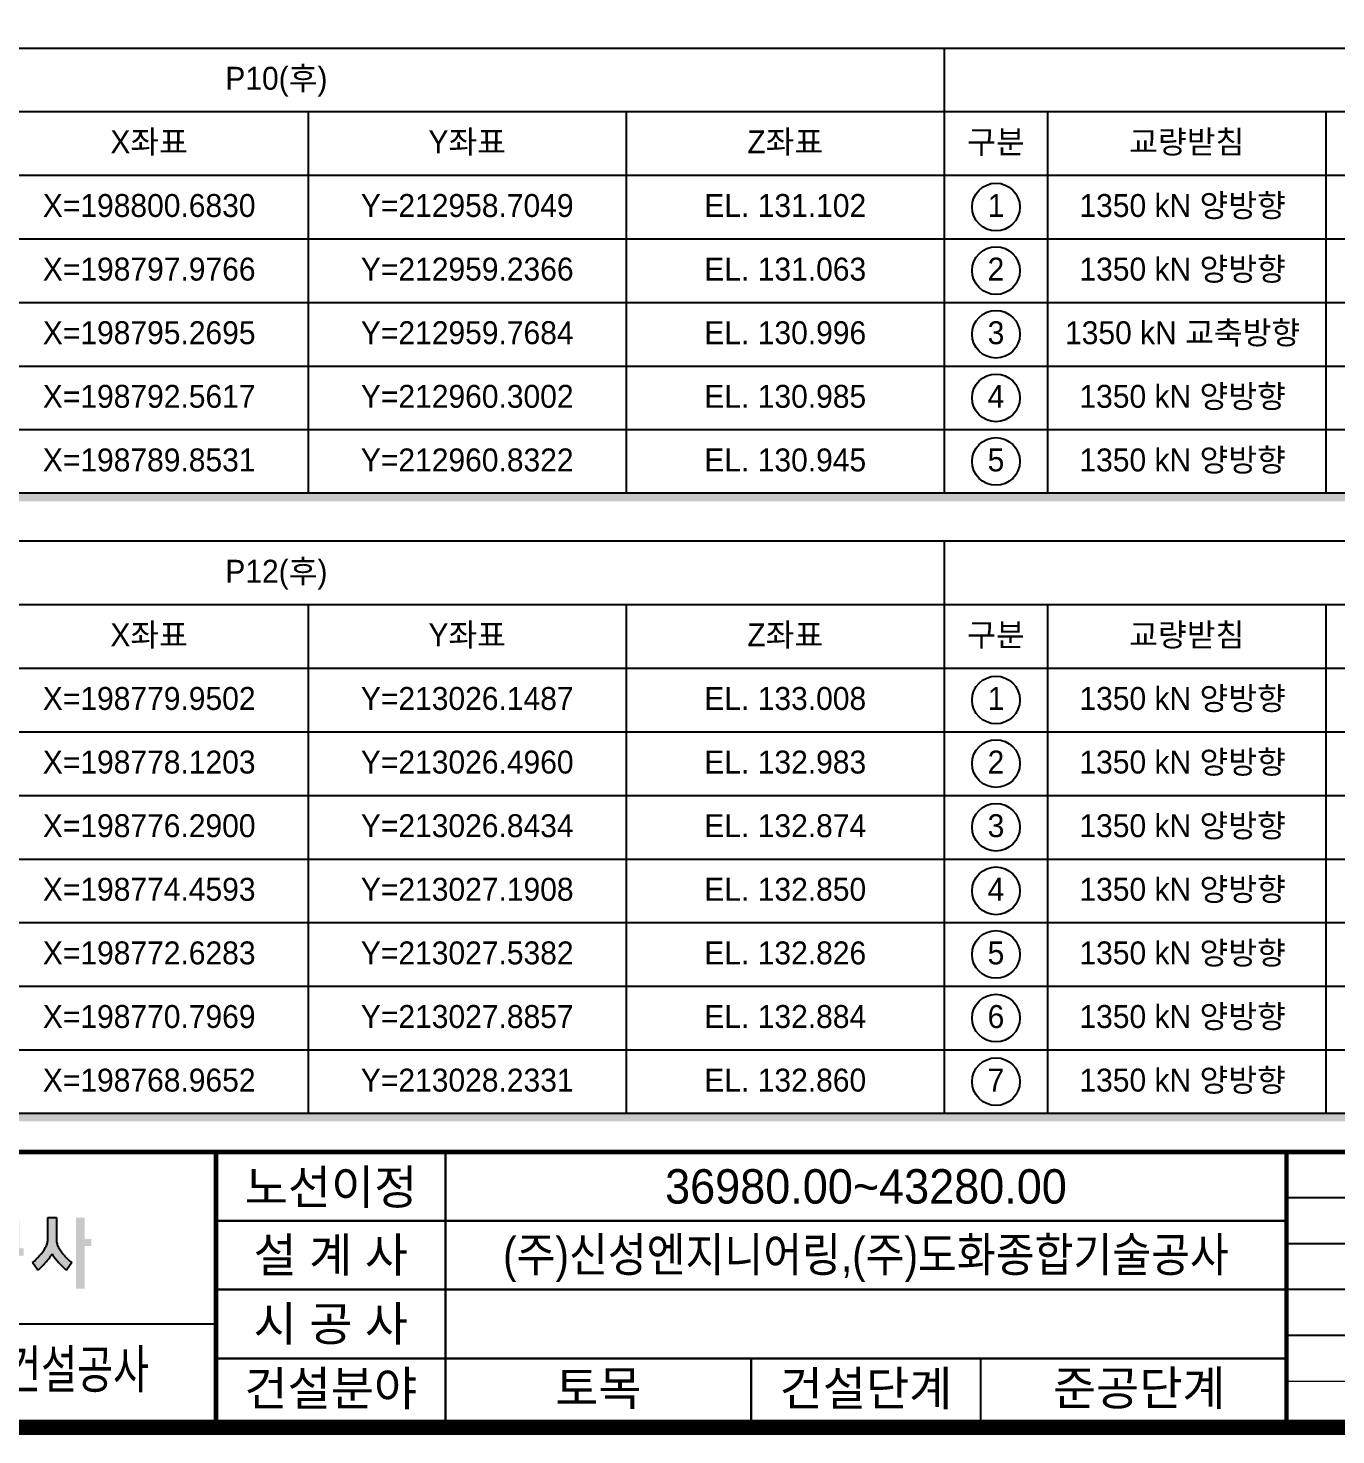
# Model space of a CAD drawing. Header units: feet. Extents: x 0 to 3364000, y 0 to 594000.
# Drawn here: x 2653413 to 2824460, y 19000 to 203000 of the extents above; entities that cross this region are included whole.
import ezdxf
from ezdxf.enums import TextEntityAlignment as Align

# ---------------------------------------------------------------- set-up
doc = ezdxf.new("R2010")
doc.units = ezdxf.units.FT
doc.header["$LTSCALE"] = 150
doc.header["$MEASUREMENT"] = 0
for name, color, linetype in [('CS-TABL-LIN2', 1, 'CONTINUOUS'), ('CS-TEXT', 3, 'CONTINUOUS'), ('CX-BORD', 3, 'CONTINUOUS'), ('CX-BORD-LIN1', 4, 'CONTINUOUS'), ('CX-BORD-LIN2', 3, 'CONTINUOUS'), ('CX-BORD-TEX2', 7, 'CONTINUOUS'), ('CX-BORD-TEX3', 6, 'CONTINUOUS'), ('CX-MISC', 2, 'CONTINUOUS')]:
    doc.layers.add(name, color=color, linetype=linetype)
doc.styles.add('A_STANDARD', font='')
doc.styles.add('TB_TEXT', font='')
doc.styles.add('TB_WBTXT', font='')
doc.styles.add('TB_WMTXT', font='')
doc.styles.get('A_STANDARD').set_extended_font_data('Dotum')
doc.styles.get('TB_TEXT').set_extended_font_data('Dotum')
doc.styles.get('TB_WBTXT').set_extended_font_data('Dotum')
doc.styles.get('TB_WMTXT').set_extended_font_data('DotumChe')

# ---------------------------------------------------------------- blocks, each defined once
blk = doc.blocks.new('CXBLKA1-KHCA')
at = {"layer": 'CX-MISC'}
h = blk.add_hatch(color=256, dxfattribs=at)
edge = h.paths.add_edge_path()
edge.add_line((107.9778740442489, 27.41098282072666), (109.1178608621631, 27.41098282072666))
edge.add_line((109.1178608621631, 27.41098282072666), (109.1178608621631, 24.52625033250946))
edge.add_ellipse((111.1315912850914, 24.52625033250946), major_axis=(1.423922437525125, 1.423922437525125), ratio=0.9999999999877932, start_angle=134.9999999996503, end_angle=150.4083540195588)
edge.add_ellipse((111.0599655308251, 24.50651007661703), major_axis=(-1.371387085788608, 1.371387085788608), ratio=0.9999999999686995, start_angle=60.40835402064291, end_angle=76.40699230373096)
edge.add_ellipse((116.1641243821432, 27.62295700356039), major_axis=(-5.600138617327037, 5.600138617327037), ratio=0.9999999999603058, start_angle=76.40699230384661, end_angle=85.88461907425453)
edge.add_ellipse((116.0788296669634, 27.54911247231588), major_axis=(5.520363297509162, 5.520363297509162), ratio=0.999999999949711, start_angle=175.8846190738819, end_angle=185.498605573288)
edge.add_line((111.1128377935092, 21.5251813151955), (110.425519095792, 20.53661067045336))
edge.add_ellipse((116.0592068170954, 27.38744947237696), major_axis=(6.27185896011057, 6.27185896011057), ratio=0.9999999999984391, start_angle=176.3708019332198, end_angle=185.568326765232, ccw=False)
edge.add_ellipse((116.3247234658556, 27.62172626510359), major_axis=(6.522243269682175, 6.522243269682175), ratio=0.9999999999833827, start_angle=167.5283811306355, end_angle=176.3728192081858, ccw=False)
edge.add_ellipse((100.7710222266105, 27.62171815180785), major_axis=(6.522233754792293, 6.522233754792294), ratio=0.9999999999404946, start_angle=273.627174327113, end_angle=282.47162533282375, ccw=False)
edge.add_ellipse((101.0365186565105, 27.38745922995817), major_axis=(-6.271868525785868, 6.271868525785868), ratio=0.9999999999774836, start_angle=174.431680263644, end_angle=183.6291910378794, ccw=False)
edge.add_line((106.67021581062, 20.53661067045427), (105.98289711291, 21.52518131519641))
edge.add_ellipse((101.0907219493311, 27.47349182965822), major_axis=(-5.445905609150724, 5.445905609150725), ratio=0.9999999999845044, start_angle=174.4355142587048, end_angle=184.1812610942053)
edge.add_ellipse((100.8448753184712, 27.68631167911566), major_axis=(5.67583248095178, 5.67583248095178), ratio=0.9999999999795375, start_angle=274.178720153324, end_angle=283.5296684689223)
edge.add_ellipse((106.0394556361207, 24.50491430308752), major_axis=(1.368574444784678, 1.368574444784678), ratio=0.9999999999539206, start_angle=283.5764598141617, end_angle=299.6081938609199)
edge.add_ellipse((105.9689990102415, 24.52559349772777), major_axis=(-1.420489234984229, 1.420489234984229), ratio=0.9999999999656235, start_angle=209.5729121827227, end_angle=225.0187337992064)
edge.add_line((107.9778740442489, 24.52625033251037), (107.9778740442489, 27.41098282072666))
edge = h.paths.add_edge_path()
edge.add_ellipse((67.37603770211717, 24.30039487202806), major_axis=(1.504242208672451, 1.504242208672451), ratio=0.9999999999981602, start_angle=315.34468613898633, end_angle=366.80653755705595, ccw=False)
edge.add_ellipse((67.27625962975435, 24.37194503893365), major_axis=(1.575316638757421, 1.575316638757421), ratio=0.9999999999996019, start_angle=223.6390132931491, end_angle=313.4888194230683, ccw=False)
edge.add_ellipse((67.16982707184798, 24.37131007463007), major_axis=(1.574877981142001, 1.574877981142001), ratio=0.9999999999992726, start_angle=136.495261307601, end_angle=226.3769059759312, ccw=False)
edge.add_ellipse((67.07073309012776, 24.3003556324194), major_axis=(-1.504299073733391, 1.504299073733391), ratio=0.9999999999999032, start_angle=-6.805493754840882, end_angle=44.654270058741474, ccw=False)
edge.add_line((65.75529128406197, 25.97231384401597), (64.94337166810874, 25.97231384401597))
edge.add_line((64.94337166810874, 25.97231384401597), (64.94337166810874, 26.94631428081642))
edge.add_line((64.94337166810874, 26.94631428081642), (66.65335189498, 26.94631428081642))
edge.add_line((66.65335189498, 26.94631428081642), (66.65335189498, 27.72076184733409))
edge.add_line((66.65335189498, 27.72076184733409), (67.79333871288691, 27.72076184733409))
edge.add_line((67.79333871288691, 27.72076184733409), (67.79333871288691, 26.94631428081642))
edge.add_line((67.79333871288691, 26.94631428081642), (69.50331893975817, 26.94631428081642))
edge.add_line((69.50331893975817, 26.94631428081642), (69.50331893975817, 25.97231384401597))
edge.add_line((69.50331893975817, 25.97231384401597), (68.69139932380494, 25.97231384401597))
h.paths.add_polyline_path([(113.6778081338052, 24.62297158126525), (113.6778081338052, 23.69363450144387), (112.8228180203732, 23.69363450144387), (112.8228180203732, 18.11761202251832), (111.6828312024591, 18.11761202251832), (111.6828312024591, 27.41098282072666), (112.8228180203732, 27.41098282072666), (112.8228180203732, 24.62297158126525)])
edge = h.paths.add_edge_path()
edge.add_line((98.57298279648239, 27.41098282072575), (98.57298279648239, 26.48164574090619))
edge.add_line((98.57298279648239, 26.48164574090619), (103.1329300681318, 26.48164574090619))
edge.add_line((103.1329300681318, 26.48164574090619), (103.1329300681318, 23.38385547483826))
edge.add_line((103.1329300681318, 23.38385547483826), (101.4229498412606, 23.38385547483644))
edge.add_line((101.4229498412606, 23.38385547483644), (101.4229498412606, 25.24252963447829))
edge.add_line((101.4229498412606, 25.24252963447829), (100.2829630233537, 25.24252963447829))
edge.add_line((100.2829630233537, 25.24252963447829), (100.2829630233537, 23.38385547483735))
edge.add_line((100.2829630233537, 23.38385547483735), (98.00298938753258, 23.38385547483735))
edge.add_line((98.00298938753258, 23.38385547483735), (98.00298938753258, 22.45451839501597))
edge.add_line((98.00298938753258, 22.45451839501597), (104.8429102949958, 22.45451839501597))
edge.add_line((104.8429102949958, 22.45451839501597), (104.8429102949958, 23.38385547483826))
edge.add_line((104.8429102949958, 23.38385547483826), (104.2729168860387, 23.38385547483826))
edge.add_line((104.2729168860387, 23.38385547483826), (104.2729168860387, 26.79142476751271))
edge.add_ellipse((103.6138801427878, 26.79142476751362), major_axis=(0.4660093502033603, 0.4660093502033603), ratio=0.9999999999954137, start_angle=314.9999999998686, end_angle=355.6008038990802)
edge.add_ellipse((103.6996937893346, 26.86497804669138), major_axis=(0.3860904325082848, 0.3860904325082848), ratio=0.9999999999834801, start_angle=355.600803899467, end_angle=404.661092122516)
edge.add_line((103.7029234770889, 27.41098282072666), (98.57298279648239, 27.41098282072757))
edge = h.paths.add_edge_path()
edge.add_line((90.59307507111225, 27.41098282072666), (90.59307507111225, 26.48164574090528))
edge.add_line((90.59307507111225, 26.48164574090528), (95.15302234275441, 26.48164574090528))
edge.add_line((95.15302234275441, 26.48164574090528), (95.15302234275441, 24.93275060787177))
edge.add_line((95.15302234275441, 24.93275060787177), (90.59307507111225, 24.93275060787177))
edge.add_line((90.59307507111225, 24.93275060787177), (90.59307507111225, 22.45451839501506))
edge.add_ellipse((91.25211181435589, 22.45451839501506), major_axis=(-0.4660093502088446, 0.4660093502088446), ratio=0.9999999999913296, start_angle=45.00000000024838, end_angle=85.60080389913834)
edge.add_ellipse((91.16629816781642, 22.38096511583639), major_axis=(-0.3860904325117341, 0.3860904325117341), ratio=0.9999999999975614, start_angle=85.60080389898076, end_angle=134.6610921219729)
edge.add_line((91.16306848006207, 21.83496034180111), (92.87304870693333, 21.83496034180111))
edge.add_line((92.87304870693333, 21.83496034180111), (92.87304870693333, 19.66650715555546))
edge.add_line((92.87304870693333, 19.66650715555546), (90.02308166215516, 19.66650715555546))
edge.add_line((90.02308166215516, 19.66650715555546), (90.02308166215516, 18.73717007573318))
edge.add_line((90.02308166215516, 18.73717007573318), (96.8630025696184, 18.73717007573318))
edge.add_line((96.8630025696184, 18.73717007573318), (96.8630025696184, 19.66650715555456))
edge.add_line((96.8630025696184, 19.66650715555456), (94.01303552484023, 19.66650715555637))
edge.add_line((94.01303552484023, 19.66650715555637), (94.01303552484023, 21.83496034180111))
edge.add_line((94.01303552484023, 21.83496034180111), (96.29300916066131, 21.83496034180202))
edge.add_line((96.29300916066131, 21.83496034180202), (96.29300916066131, 22.76429742162249))
edge.add_line((96.29300916066131, 22.76429742162249), (91.73306188901915, 22.7642974216234))
edge.add_line((91.73306188901915, 22.7642974216234), (91.73306188901915, 24.00341352805039))
edge.add_line((91.73306188901915, 24.00341352805039), (96.29300916066131, 24.00341352805039))
edge.add_line((96.29300916066131, 24.00341352805039), (96.29300916066131, 26.79142476751271))
edge.add_ellipse((95.6339724174104, 26.79142476751362), major_axis=(0.4660093502033603, 0.4660093502033603), ratio=0.9999999999954137, start_angle=314.9999999998686, end_angle=355.6008038990802)
edge.add_ellipse((95.71978606395714, 26.86497804669138), major_axis=(0.3860904325082848, 0.3860904325082848), ratio=0.9999999999834801, start_angle=355.600803899467, end_angle=404.661092122516)
edge.add_line((95.7230157517115, 27.41098282072666), (90.59307507111225, 27.41098282072666))
edge = h.paths.add_edge_path()
edge.add_line((88.3131014352839, 27.41098282072666), (82.61316734573484, 27.41098282072666))
edge.add_line((82.61316734573484, 27.41098282072666), (82.61316734573484, 23.07407644822901))
edge.add_ellipse((83.27220408897847, 23.07407644822901), major_axis=(-0.4660093502088446, 0.4660093502088446), ratio=0.9999999999913296, start_angle=45.00000000024838, end_angle=85.60080389913834)
edge.add_ellipse((83.186390442439, 23.00052316905125), major_axis=(-0.3860904325121443, 0.3860904325121443), ratio=0.9999999999976675, start_angle=85.60080389905275, end_angle=134.6610921219765)
edge.add_line((83.18316075468465, 22.45451839501506), (84.89314098155592, 22.45451839501506))
edge.add_line((84.89314098155592, 22.45451839501506), (84.89314098155592, 19.66650715555546))
edge.add_line((84.89314098155592, 19.66650715555546), (82.04317393677775, 19.66650715555456))
edge.add_line((82.04317393677775, 19.66650715555456), (82.04317393677775, 18.73717007573318))
edge.add_line((82.04317393677775, 18.73717007573318), (88.88309484424099, 18.73717007573227))
edge.add_line((88.88309484424099, 18.73717007573227), (88.88309484424099, 19.66650715555456))
edge.add_line((88.88309484424099, 19.66650715555456), (86.03312779946282, 19.66650715555546))
edge.add_line((86.03312779946282, 19.66650715555546), (86.03312779946282, 22.45451839501506))
edge.add_line((86.03312779946282, 22.45451839501506), (88.3131014352839, 22.45451839501597))
edge.add_line((88.3131014352839, 22.45451839501597), (88.3131014352839, 23.38385547483644))
edge.add_line((88.3131014352839, 23.38385547483644), (83.75315416364174, 23.38385547483644))
edge.add_line((83.75315416364174, 23.38385547483644), (83.75315416364174, 26.48164574090528))
edge.add_line((83.75315416364174, 26.48164574090528), (88.3131014352839, 26.48164574090619))
edge.add_line((88.3131014352839, 26.48164574090619), (88.3131014352839, 27.41098282072666))
edge = h.paths.add_edge_path()
edge.add_line((79.19320689199958, 18.11761202251832), (80.33319370990648, 18.11761202251832))
edge.add_line((80.33319370990648, 18.11761202251832), (80.33319370990648, 21.52518131519459))
edge.add_line((80.33319370990648, 21.52518131519459), (78.0532200740854, 21.52518131519459))
edge.add_line((78.0532200740854, 21.52518131519459), (78.0532200740854, 23.07407644822901))
edge.add_line((78.0532200740854, 23.07407644822901), (80.90318711886357, 23.07407644822901))
edge.add_line((80.90318711886357, 23.07407644822901), (80.90318711886357, 24.00341352805039))
edge.add_line((80.90318711886357, 24.00341352805039), (80.33319370990648, 24.00341352805039))
edge.add_line((80.33319370990648, 24.00341352805039), (80.33319370990648, 26.79142476751271))
edge.add_ellipse((79.67415696666285, 26.79142476751271), major_axis=(-0.4660093502087288, 0.4660093502087288), ratio=0.999999999992538, start_angle=225.0000000002138, end_angle=265.6008038991931)
edge.add_ellipse((79.75997061320231, 26.86497804669138), major_axis=(0.3860904325112979, 0.3860904325112978), ratio=0.9999999999972204, start_angle=355.6008038990304, end_angle=404.6610921221224)
edge.add_line((79.76320030095667, 27.41098282072666), (74.34826291587524, 27.41098282072666))
edge.add_line((74.34826291587524, 27.41098282072666), (74.34826291587524, 26.48164574090528))
edge.add_line((74.34826291587524, 26.48164574090528), (79.19320689199958, 26.48164574090619))
edge.add_line((79.19320689199958, 26.48164574090619), (79.19320689199958, 24.00341352805039))
edge.add_line((79.19320689199958, 24.00341352805039), (73.77826950691815, 24.00341352805039))
edge.add_line((73.77826950691815, 24.00341352805039), (73.77826950691815, 23.07407644822992))
edge.add_line((73.77826950691815, 23.07407644822992), (76.9132332561785, 23.07407644822901))
edge.add_line((76.9132332561785, 23.07407644822901), (76.9132332561785, 21.52518131519459))
edge.add_line((76.9132332561785, 21.52518131519459), (74.34826291587524, 21.52518131519459))
edge.add_line((74.34826291587524, 21.52518131519459), (74.34826291587524, 20.59584423537321))
edge.add_line((74.34826291587524, 20.59584423537321), (79.19320689199958, 20.59584423537321))
edge.add_line((79.19320689199958, 20.59584423537321), (79.19320689199958, 18.11761202251832))
edge = h.paths.add_edge_path()
edge.add_line((71.78329257557925, 18.11761202251832), (66.65335189498, 18.11761202251832))
edge.add_ellipse((66.65335189498, 18.65664917758035), major_axis=(-0.3811568276557835, 0.3811568276557835), ratio=0.9999999999994826, start_angle=85.26189602124572, end_angle=134.9999999999852, ccw=False)
edge.add_ellipse((66.75310468680982, 18.74113170977866), major_axis=(0.4735903651952771, 0.4735903651952774), ratio=0.9999999999825419, start_angle=135.3389078773165, end_angle=175.2618960213058, ccw=False)
edge.add_ellipse((275.5659343171646, 19.97628618215926), major_axis=(148.1291412814274, 148.1291412814274), ratio=0.9999999999999856, start_angle=134.6610921221518, end_angle=135.3389078778469, ccw=False)
edge.add_line((66.08335848602292, 21.21540228858807), (67.22334530392982, 21.21540228858807))
edge.add_line((67.22334530392982, 21.21540228858807), (67.22334530392982, 19.0469491023397))
edge.add_line((67.22334530392982, 19.0469491023397), (71.78329257557925, 19.0469491023397))
edge.add_line((71.78329257557925, 19.0469491023397), (71.78329257557925, 18.11761202251832))
edge = h.paths.add_edge_path(flags=16)
edge.add_ellipse((101.6158650624639, 19.89227167121511), major_axis=(-1.333050875015032, 1.828749574824664e-12), ratio=0.8665097612796068, start_angle=9.069669729661365e-11, end_angle=360.0000000000907)
edge = h.paths.add_edge_path()
edge.add_ellipse((101.615865060332, 19.89227167121511), major_axis=(-2.472888854892517, 9.512614793242103e-12), ratio=0.8429164421115551, start_angle=-179.99999999973852, end_angle=180.0000000002615, ccw=False)
h.paths.add_polyline_path([(72.63828268901125, 24.93275060787177), (72.63828268901125, 24.00341352805039), (71.78329257557925, 24.00341352805039), (71.78329257557925, 20.59584423537321), (70.50080740542762, 20.59584423537412), (70.50080740542762, 27.41098282072666), (71.78329257557925, 27.41098282072666), (71.78329257557925, 24.93275060787177)])
edge = h.paths.add_edge_path(flags=16)
edge.add_ellipse((67.22334530392982, 24.31319255465782), major_axis=(2.052932193119041e-11, 1.468114939737461), ratio=0.7764969806233553, start_angle=1.031821739161387e-09, end_angle=360.0000000010318, ccw=False)
at = {"layer": 'CX-BORD-LIN1', "const_width": 2}
blk.add_lwpolyline([(796, -2.273736754432321e-12), (0, 0), (0, 553.9999999999997), (795.9999999999998, 553.9999999999997)], close=True, dxfattribs=at)
at = {"layer": 'CX-BORD-LIN1'}
for points, const_width in [([(796, 36.00000000000114), (0, 35.99999999999885)], 0.6), ([(130, -2.575717417130363e-13), (130, 35.99999999999922)], 0.6), ([(160.0000000000001, -4.298783551348606e-13), (160.0000000000001, 35.99999999999928)], 0.3), ([(270, 3.326315811464117e-13), (270, 35.99999999999962)], 0.6), ([(558, 6.000000000000252), (270, 5.9999999999993)], 0.2)]:
    blk.add_lwpolyline(points, dxfattribs=dict(at, const_width=const_width))
at = {"layer": 'CX-BORD-LIN2'}
blk.add_line((558, 30.00000000000032), (270, 29.99999999999946), dxfattribs=at)
at = {"layer": 'CX-BORD-LIN2', "const_width": 0.3}
for points in [[(270, 26.99999999999945), (130, 26.99999999999923)], [(270, 17.99999999999945), (130, 17.99999999999923)], [(130, 13.49999999999942), (0, 13.49999999999923)], [(270, 8.999999999999446), (130, 8.999999999999226)], [(200.0000000000001, -8.526512829121202e-13), (200.0000000000001, 8.999999999999337)], [(230.0000000000001, -7.993605777301127e-13), (230.0000000000001, 8.999999999999384)]]:
    blk.add_lwpolyline(points, dxfattribs=at)
at = {"layer": 'CX-BORD-LIN2'}
for points in [[(558, 24.00000000000025), (270, 23.9999999999993)], [(558, 18.00000000000136), (270, 18.00000000000041)], [(558, 12.00000000000136), (270, 12.00000000000041)]]:
    blk.add_lwpolyline(points, dxfattribs=at)
at = {"layer": 'CX-MISC'}
for p, q in [((107.9778740442489, 27.41098282072666), (109.1178608621631, 27.41098282072666)), ((107.9778740442489, 24.52625033251037), (107.9778740442489, 27.41098282072666)), ((109.1178608621631, 27.41098282072666), (109.1178608621631, 24.52625033250946)), ((106.67021581062, 20.53661067045427), (105.98289711291, 21.52518131519641)), ((111.1128377935092, 21.5251813151955), (110.425519095792, 20.53661067045336))]:
    blk.add_line(p, q, dxfattribs=at)
for centre, major_axis, ratio, start_param, end_param in [((106.0394556361207, 24.50491430308752), (1.368574444784678, 1.368574444784678), 0.9999999999539206, 4.949342904906509, 5.229149448826513), ((105.9689990102415, 24.52559349772777), (-1.420489234984229, 1.420489234984229), 0.9999999999656235, 3.657737340581448, 3.9273177834648), ((111.1315912850914, 24.52625033250946), (1.423922437525125, 1.423922437525125), 0.9999999999877932, 2.356194490186241, 2.625121000146549), ((111.0599655308251, 24.50651007661703), (-1.371387085788608, 1.371387085788608), 0.9999999999686995, 1.054324673370573, 1.333553587246072), ((101.0907219493311, 27.47349182965822), (-5.445905609150724, 5.445905609150725), 0.9999999999845044, 3.044474056223914, 3.214569426569216), ((100.8448753184712, 27.68631167911566), (5.67583248095178, 5.67583248095178), 0.9999999999795375, 4.785321405579635, 4.948526241870644), ((100.7710222266105, 27.62171815180785), (6.522233754792296, 6.522233754792295), 0.9999999999404943, 4.775695114936621, 4.930059905517598), ((116.3247234658556, 27.62172626510359), (6.522243269682172, 6.522243269682172), 0.9999999999833843, 2.923921841265531, 3.078286406207539), ((116.1641243821432, 27.62295700356039), (-5.600138617327036, 5.600138617327036), 0.9999999999603058, 1.333553587248091, 1.498969379666866), ((116.0788296669634, 27.54911247231588), (5.520363297509162, 5.520363297509162), 0.999999999949711, 3.069765706455259, 3.237561425112179), ((101.0365186565105, 27.38745922995817), (-6.271868525785869, 6.27186852578587), 0.9999999999774871, 3.044407140386598, 3.204933986384659), ((116.0592068170954, 27.38744947237696), (6.271858960110571, 6.271858960110571), 0.9999999999984442, 3.078251198117465, 3.238778289470016)]:
    blk.add_ellipse(centre, major_axis=major_axis, ratio=ratio, start_param=start_param, end_param=end_param, dxfattribs=at)
at = {"layer": 'CX-BORD-LIN1', "style": 'TB_TEXT'}
for tag, height, p in [('TR_RNUM5', 3, (285.1051166181959, 32.63656332936301)), ('TR_RDAT5', 3.5, (317.5, 33.00000000000011)), ('TR_DGN5', 3.5, (451.1184542177598, 33.00000000000009)), ('TR_CHK5', 3.5, (491.1184542177598, 33.00000000000009)), ('TR_APP5', 3.5, (531.1184542177598, 33.00000000000032)), ('TR_RNUM4', 3, (285.1051166181959, 26.63656332936284)), ('TR_RDAT4', 3.5, (317.5, 26.99999999999994)), ('TR_DGN4', 3.5, (451.1184542177598, 26.99999999999993)), ('TR_CHK4', 3.5, (491.1184542177598, 26.99999999999993)), ('TR_APP4', 3.5, (531.1184542177598, 27.00000000000015)), ('TR_RNUM3', 3, (285.1051166181959, 20.63656332936395)), ('TR_RDAT3', 3.5, (317.5, 21.00000000000105)), ('TR_DGN3', 3.5, (451.1184542177598, 21.00000000000103)), ('TR_CHK3', 3.5, (491.1184542177598, 21.00000000000103)), ('TR_APP3', 3.5, (531.1184542177598, 21.00000000000126)), ('TR_RDAT2', 3.5, (317.5, 15.00000000000105)), ('TR_DGN2', 3.5, (451.1184542177598, 15.00000000000103)), ('TR_CHK2', 3.5, (491.1184542177598, 15.00000000000103)), ('TR_APP2', 3.5, (531.1184542177598, 15.00000000000126)), ('TR_RNUM2', 3, (285.1051166181959, 14.63656332936395)), ('TR_RNUM1', 3, (285.1051166181959, 8.636563329362843)), ('TR_RDAT1', 3.5, (317.5, 8.999999999999943)), ('TR_DGN1', 3.5, (451.1184542177598, 8.99999999999993)), ('TR_CHK1', 3.5, (491.1184542177598, 8.99999999999993)), ('TR_APP1', 3.5, (531.1184542177598, 9.000000000000156))]:
    blk.add_attdef(tag, text='', height=height, dxfattribs=at).set_placement(p, align=Align.MIDDLE_CENTER)
for tag, p in [('TR_RCON5', (342.3033138082338, 33.00000000000011)), ('TR_RCON4', (342.3033138082338, 26.99999999999994)), ('TR_RCON3', (342.3033138082338, 21.00000000000105)), ('TR_RCON2', (342.3033138082338, 15.00000000000105)), ('TR_RCON1', (342.3033138082338, 8.999999999999943))]:
    blk.add_attdef(tag, text='', height=3.5, dxfattribs=at).set_placement(p, align=Align.MIDDLE_LEFT)
at = {"layer": 'CX-BORD-LIN2', "style": 'TB_TEXT'}
blk.add_attdef('TD_VERSION', text='', height=3, rotation=90, dxfattribs=at).set_placement((800.499999405456, 48.01489921212271), align=Align.MIDDLE_CENTER)
at = {"layer": 'CX-BORD-TEX2', "style": 'TB_WMTXT'}
for tag, height, p in [('TB_CNAME', 5, (15.34476638720094, 531.8324131479245)), ('TB_CSCOP', 4, (16.63456755316179, 523.8324131479245))]:
    blk.add_attdef(tag, text='', height=height, dxfattribs=at).set_placement(p, align=Align.BOTTOM_LEFT)
at = {"layer": 'CX-BORD-TEX2', "style": 'TB_WBTXT'}
for tag, height, p in [('TB_MTITIL', 10, (397.9999999999999, 533.3264135606181)), ('TB_STITL', 7, (397.9999999999999, 518.3264135606181))]:
    blk.add_attdef(tag, text='', height=height, dxfattribs=at).set_placement(p, align=Align.MIDDLE_CENTER)
at = {"layer": 'CX-BORD-TEX3', "style": 'TB_TEXT'}
for s, p in [('노선이정', (145.0338518561471, 31.45595740059141)), ('설 계 사', (145.0000000000001, 22.58754437093034)), ('시 공 사', (145.0000000000001, 13.59273296473088)), ('건설분야', (145, 5.125020286179691)), ('건설단계', (215.0000000000001, 5.125020286179208))]:
    blk.add_text(s, height=4.500000000000001, dxfattribs=at).set_placement(p, align=Align.MIDDLE)
for tag, height, p in [('TD_LNDST', 4.500000000000001, (215, 31.49999999999946)), ('TD_DSECT', 4.500000000000001, (605.5, 31.50000000000056)), ('TD_DDIST', 4.500000000000001, (654.5, 31.5000000000007)), ('TD_DNAME_TOP', 4.500000000000001, (755, 27.95701132476691)), ('TD_DCOMP', 4.500000000000001, (215.0000000000001, 22.58754437093034)), ('TD_CSECT', 4.500000000000001, (605.5, 22.50000000000055)), ('TD_CDIST', 4.500000000000001, (654.5, 22.50000000000063)), ('TD_DNAME_MAIN', 4.500000000000001, (755, 21.47309584254916)), ('TD_DNAME_BOT', 3, (755, 15.24894304459829)), ('TD_CCOMP', 4.500000000000001, (215.0000000000001, 13.59273296473088)), ('TD_HSCAL', 4.500000000000001, (620.8841087955549, 13.74838269424776)), ('TD_VSCAL', 4.500000000000001, (656.8614607241562, 13.74838269424776)), ('TD_CNAME', 5, (65, 7.595640316786881)), ('TD_FIELD', 4.500000000000001, (180, 5.125020286179691)), ('TD_CSTEP', 4.500000000000001, (250.7440000000001, 5.125020286179208)), ('TD_DWGCODE', 4.500000000000001, (637, 4.790803741701226)), ('TD_DWGNO', 4.500000000000001, (755, 5.001673382306535))]:
    blk.add_attdef(tag, text='', height=height, dxfattribs=at).set_placement(p, align=Align.MIDDLE_CENTER)

msp = doc.modelspace()

# ---------------------------------------------------------------- linework, layer by layer
at = {"layer": 'CS-TABL-LIN2'}
for p, q in [((2773242.445518489, 200399.9996386475), (2773242.445518489, 142159.9996386475)), ((2598522.445518489, 192079.9996386475), (3297402.445518489, 192079.9996386475)), ((2690042.445518489, 192079.9996386475), (2690042.445518489, 142159.9996386475)), ((2731642.445518489, 192079.9996386475), (2731642.445518489, 142159.9996386475)), ((2786762.445518489, 192079.9996386475), (2786762.445518489, 142159.9996386475)), ((2823162.445518488, 192079.9996386475), (2823162.445518488, 142159.9996386475)), ((2598522.445518489, 183759.9996386475), (3297402.445518489, 183759.9996386475)), ((2598522.445518489, 175439.9996386477), (3297402.445518489, 175439.9996386477)), ((2598522.445518489, 167119.9996386477), (3297402.445518489, 167119.9996386477)), ((2598522.445518489, 158799.9996386475), (3297402.445518489, 158799.9996386475)), ((2598522.445518489, 150479.9996386475), (3297402.445518489, 150479.9996386475)), ((2773242.445518489, 135919.9996386475), (2773242.445518489, 61039.99963864754)), ((2598522.445518489, 127599.9996386475), (3297402.445518489, 127599.9996386475)), ((2690042.445518489, 127599.9996386475), (2690042.445518489, 61039.99963864754)), ((2731642.445518489, 127599.9996386475), (2731642.445518489, 61039.99963864754)), ((2786762.445518489, 127599.9996386475), (2786762.445518489, 61039.99963864754)), ((2823162.445518488, 127599.9996386475), (2823162.445518488, 61039.99963864754)), ((2598522.445518489, 119279.9996386475), (3297402.445518489, 119279.9996386475)), ((2598522.445518489, 110959.9996386475), (3297402.445518489, 110959.9996386475)), ((2598522.445518489, 102639.9996386475), (3297402.445518489, 102639.9996386475)), ((2598522.445518489, 94319.99963864754), (3297402.445518489, 94319.99963864754)), ((2598522.445518489, 85999.99963864754), (3297402.445518489, 85999.99963864754)), ((2598522.445518489, 77679.99963864754), (3297402.445518489, 77679.99963864754)), ((2598522.445518489, 69359.99963864754), (3297402.445518489, 69359.99963864754))]:
    msp.add_line(p, q, dxfattribs=at)
for points in [[(2598522.445518489, 200399.9996386475), (3297402.445518489, 200399.9996386475), (3297402.445518489, 142159.9996386475), (2598522.445518489, 142159.9996386475)], [(2598522.445518489, 135919.9996386475), (3297402.445518489, 135919.9996386475), (3297402.445518489, 61039.99963864754), (2598522.445518489, 61039.99963864754)]]:
    msp.add_lwpolyline(points, close=True, dxfattribs=at)
for centre in [(2780002.445518488, 179599.9996386477), (2780002.445518488, 171279.9996386477), (2780002.445518488, 162959.9996386477), (2780002.445518488, 154639.9996386475), (2780002.445518488, 146319.9996386475), (2780002.445518488, 115119.9996386475), (2780002.445518488, 106799.9996386475), (2780002.445518488, 98479.99963864754), (2780002.445518488, 90159.99963864754), (2780002.445518488, 81839.99963864754), (2780002.445518488, 73519.99963864754), (2780002.445518488, 65199.99963864754)]:
    msp.add_circle(centre, 3120, dxfattribs=at)
for points in [[(2599562.445518489, 142159.9996386475), (3298442.445518489, 142159.9996386475), (2599562.445518489, 141119.9996386475), (3298442.445518489, 141119.9996386475)], [(2599562.445518489, 61039.99963864754), (3298442.445518489, 61039.99963864754), (2599562.445518489, 59999.99963864754), (3298442.445518489, 59999.99963864754)]]:
    msp.add_solid(points, dxfattribs=at)

# ---------------------------------------------------------------- block references
at = {"layer": 'CX-BORD'}
ref = msp.add_blockref('CXBLKA1-KHCA', (2548000, 19999.99963864754), dxfattribs=dict(at, xscale=1000, yscale=1000, zscale=1000))
ref.add_attrib('TD_CNAME', '고속국도 제600호선 부산외곽순환 고속도로 건설공사', dxfattribs={"layer": 'CX-BORD-TEX3', "height": 5000.000040781247, "rotation": 5.336085289072462e-09, "style": 'TB_TEXT', "width": 0.75}).set_placement((2613000.000530072, 27595.64001783798), align=Align.MIDDLE_CENTER)
ref.add_attrib('TD_FIELD', '토목', dxfattribs={"layer": 'CX-BORD-TEX3', "height": 4500.000036703122, "rotation": 5.336085289072462e-09, "style": 'TB_TEXT'}).set_placement((2728000.0014681, 25125.01996830176), align=Align.MIDDLE_CENTER)
ref.add_attrib('TD_CSTEP', '준공단계', dxfattribs={"layer": 'CX-BORD-TEX3', "height": 4500.000036703122, "rotation": 5.336085289072462e-09, "style": 'TB_TEXT'}).set_placement((2798744.002045095, 25125.01996923308), align=Align.MIDDLE_CENTER)
ref.add_attrib('TD_DCOMP', '(주)신성엔지니어링,(주)도화종합기술공사', dxfattribs={"layer": 'CX-BORD-TEX3', "height": 4500.000036703122, "rotation": 5.336085289072462e-09, "style": 'TB_TEXT', "width": 0.9}).set_placement((2763000.001753345, 42587.54419609974), align=Align.MIDDLE_CENTER)
ref.add_attrib('TD_LNDST', '36980.00~43280.00', dxfattribs={"layer": 'CX-BORD-TEX3', "height": 4500.000036703122, "rotation": 5.336085289072462e-09, "style": 'TB_TEXT'}).set_placement((2763000.001753271, 51499.99989755522), align=Align.MIDDLE_CENTER)

# ---------------------------------------------------------------- texts
at = {"layer": 'CS-TEXT', "color": 7, "style": 'A_STANDARD'}
for s, p in [('P10(후)', (2685882.445518488, 194939.9996386475)), ('X좌표', (2669242.445518489, 186619.9996386475)), ('Y좌표', (2710842.445518489, 186619.9996386475)), ('Z좌표', (2752442.445518489, 186619.9996386475)), ('구분', (2780002.445518488, 186619.9996386475)), ('교량받침', (2804962.445518489, 186619.9996386475)), ('X=198800.6830', (2669242.445518489, 178299.9996386475)), ('Y=212958.7049', (2710842.445518489, 178299.9996386475)), ('EL. 131.102', (2752442.445518489, 178299.9996386475)), ('1', (2780002.445518488, 178299.9996386475)), ('1350 kN 양방향 ', (2804962.445518489, 178299.9996386475)), ('X=198797.9766', (2669242.445518489, 169979.9996386475)), ('Y=212959.2366', (2710842.445518489, 169979.9996386475)), ('EL. 131.063', (2752442.445518489, 169979.9996386475)), ('2', (2780002.445518488, 169979.9996386475)), ('1350 kN 양방향 ', (2804962.445518489, 169979.9996386475)), ('X=198795.2695', (2669242.445518489, 161659.9996386475)), ('Y=212959.7684', (2710842.445518489, 161659.9996386475)), ('EL. 130.996', (2752442.445518489, 161659.9996386475)), ('3', (2780002.445518488, 161659.9996386475)), ('1350 kN 교축방향 ', (2804962.445518489, 161659.9996386475)), ('1350 kN 양방향 ', (2804962.445518489, 153339.9996386475)), ('X=198792.5617', (2669242.445518489, 153339.9996386475)), ('Y=212960.3002', (2710842.445518489, 153339.9996386475)), ('EL. 130.985', (2752442.445518489, 153339.9996386475)), ('4', (2780002.445518488, 153339.9996386475)), ('X=198789.8531', (2669242.445518489, 145019.9996386477)), ('Y=212960.8322', (2710842.445518489, 145019.9996386477)), ('EL. 130.945', (2752442.445518489, 145019.9996386477)), ('5', (2780002.445518488, 145019.9996386477)), ('1350 kN 양방향 ', (2804962.445518489, 145019.9996386477)), ('P12(후)', (2685882.445518488, 130459.9996386475)), ('X좌표', (2669242.445518489, 122139.9996386475)), ('Y좌표', (2710842.445518489, 122139.9996386475)), ('Z좌표', (2752442.445518489, 122139.9996386475)), ('구분', (2780002.445518488, 122139.9996386475)), ('교량받침', (2804962.445518489, 122139.9996386475)), ('X=198779.9502', (2669242.445518489, 113819.9996386475)), ('Y=213026.1487', (2710842.445518489, 113819.9996386475)), ('EL. 133.008', (2752442.445518489, 113819.9996386475)), ('1', (2780002.445518488, 113819.9996386475)), ('1350 kN 양방향 ', (2804962.445518489, 113819.9996386475)), ('1350 kN 양방향 ', (2804962.445518489, 105499.9996386475)), ('X=198778.1203', (2669242.445518489, 105499.9996386475)), ('Y=213026.4960', (2710842.445518489, 105499.9996386475)), ('EL. 132.983', (2752442.445518489, 105499.9996386475)), ('2', (2780002.445518488, 105499.9996386475)), ('X=198776.2900', (2669242.445518489, 97179.99963864754)), ('Y=213026.8434', (2710842.445518489, 97179.99963864754)), ('EL. 132.874', (2752442.445518489, 97179.99963864754)), ('3', (2780002.445518488, 97179.99963864754)), ('1350 kN 양방향 ', (2804962.445518489, 97179.99963864754)), ('1350 kN 양방향 ', (2804962.445518489, 88859.99963864754)), ('X=198774.4593', (2669242.445518489, 88859.99963864754)), ('Y=213027.1908', (2710842.445518489, 88859.99963864754)), ('EL. 132.850', (2752442.445518489, 88859.99963864754)), ('4', (2780002.445518488, 88859.99963864754)), ('X=198772.6283', (2669242.445518489, 80539.99963864754)), ('Y=213027.5382', (2710842.445518489, 80539.99963864754)), ('EL. 132.826', (2752442.445518489, 80539.99963864754)), ('5', (2780002.445518488, 80539.99963864754)), ('1350 kN 양방향 ', (2804962.445518489, 80539.99963864754)), ('1350 kN 양방향 ', (2804962.445518489, 72219.99963864754)), ('X=198770.7969', (2669242.445518489, 72219.99963864754)), ('Y=213027.8857', (2710842.445518489, 72219.99963864754)), ('EL. 132.884', (2752442.445518489, 72219.99963864754)), ('6', (2780002.445518488, 72219.99963864754)), ('X=198768.9652', (2669242.445518489, 63899.99963864754)), ('Y=213028.2331', (2710842.445518489, 63899.99963864754)), ('EL. 132.860', (2752442.445518489, 63899.99963864754)), ('7', (2780002.445518488, 63899.99963864754)), ('1350 kN 양방향 ', (2804962.445518489, 63899.99963864754))]:
    msp.add_text(s, height=3000, dxfattribs=at).set_placement(p, align=Align.CENTER)

doc.saveas('drawing.dxf')
